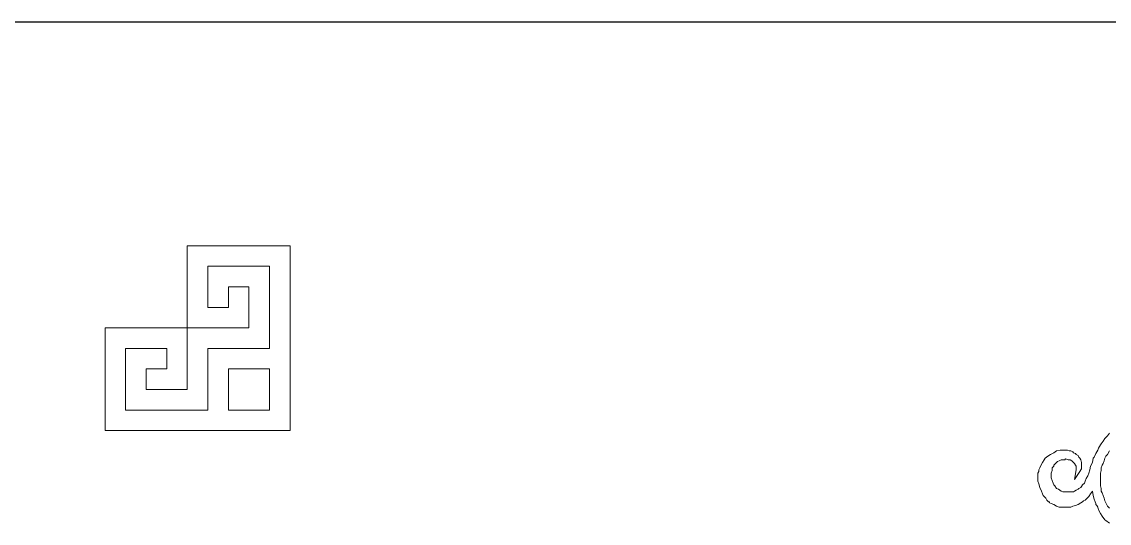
# Model space of a CAD drawing. Extents: x -66030 to 95157, y -13132 to 45879.
# Drawn here: x -25992 to -21238, y 10070 to 12264 of the extents above; entities that cross this region are included whole.
import ezdxf

# ---------------------------------------------------------------- set-up
doc = ezdxf.new("R2010")
doc.units = 0
doc.header["$LTSCALE"] = 100
doc.header["$MEASUREMENT"] = 0
doc.layers.get('0').update_dxf_attribs({"linetype": 'CONTINUOUS'})
doc.layers.add('3', color=11, linetype='CONTINUOUS')

msp = doc.modelspace()

# ---------------------------------------------------------------- linework, layer by layer
at = {"lineweight": 0}
for points in [[(-25268.5, 11194.3), (-25268.5, 11014.6), (-25268.5, 10924.8), (-25358.3, 10924.8), (-25538, 10924.8), (-25627.8, 10924.8), (-25627.8, 10834.9), (-25627.8, 10565.4), (-25627.8, 10475.6), (-25538, 10475.6), (-25178.6, 10475.6), (-25088.8, 10475.6), (-24909.1, 10475.6), (-24819.3, 10475.6), (-24819.3, 10565.4), (-24819.3, 10745.1), (-24819.3, 10834.9), (-24819.3, 11194.3), (-24819.3, 11284.1), (-24909.1, 11284.1), (-25178.6, 11284.1), (-25268.5, 11284.1), (-25268.5, 11194.3)], [(-24999, 11104.4), (-25088.8, 11104.4), (-25088.8, 11014.6), (-25178.6, 11014.6), (-25178.6, 11194.3), (-24909.1, 11194.3), (-24909.1, 10834.9), (-25088.8, 10834.9), (-25178.6, 10834.9), (-25178.6, 10745.1), (-25178.6, 10565.4), (-25538, 10565.4), (-25538, 10834.9), (-25358.3, 10834.9), (-25358.3, 10745.1), (-25448.1, 10745.1), (-25448.1, 10655.3), (-25358.3, 10655.3), (-25268.5, 10655.3), (-25268.5, 10745.1), (-25268.5, 10834.9), (-25268.5, 10924.8), (-25178.6, 10924.8), (-24999, 10924.8), (-24999, 11014.6), (-24999, 11104.4)], [(-24909.1, 10565.4), (-25088.8, 10565.4), (-25088.8, 10745.1), (-24909.1, 10745.1), (-24909.1, 10565.4)]]:
    msp.add_lwpolyline(points, close=True, dxfattribs=at)
for points in [[(-21237.6, 10464.8), (-21245.4, 10453.1), (-21257.1, 10441.3), (-21264.9, 10429.6), (-21272.7, 10417.9), (-21276.6, 10414), (-21280.5, 10406.2), (-21284.4, 10398.4), (-21288.4, 10390.6), (-21296.2, 10374.9), (-21304, 10359.3), (-21304, 10359.3), (-21307.9, 10355.4), (-21311.8, 10335.9), (-21319.6, 10320.3), (-21323.5, 10304.6), (-21327.4, 10289), (-21331.3, 10277.3), (-21339.1, 10265.6), (-21343, 10253.8), (-21346.9, 10246), (-21354.8, 10238.2), (-21358.7, 10230.4), (-21362.6, 10226.5), (-21370.4, 10222.6), (-21374.3, 10218.7), (-21382.1, 10214.8), (-21389.9, 10210.9), (-21393.8, 10207), (-21401.6, 10207), (-21409.4, 10207), (-21417.2, 10207), (-21425.1, 10207), (-21432.9, 10207), (-21440.7, 10207), (-21448.5, 10210.9), (-21460.2, 10218.7), (-21468, 10222.6), (-21475.8, 10234.3), (-21479.7, 10238.2), (-21483.6, 10246), (-21487.6, 10257.8), (-21491.5, 10269.5), (-21491.5, 10281.2), (-21491.5, 10289), (-21487.6, 10300.7), (-21487.6, 10312.4), (-21479.7, 10320.3), (-21479.7, 10324.2), (-21475.8, 10328.1), (-21468, 10335.9), (-21464.1, 10339.8), (-21456.3, 10343.7), (-21448.5, 10347.6), (-21436.8, 10347.6), (-21432.9, 10347.6), (-21429, 10351.5), (-21417.2, 10347.6), (-21409.4, 10347.6), (-21401.6, 10343.7), (-21393.8, 10335.9), (-21389.9, 10332), (-21386, 10324.2), (-21382.1, 10320.3), (-21382.1, 10312.4), (-21382.1, 10308.5), (-21382.1, 10304.6), (-21389.9, 10261.7), (-21366.5, 10296.8), (-21362.6, 10304.6), (-21358.7, 10308.5), (-21358.7, 10312.4), (-21358.7, 10316.3), (-21358.7, 10320.3), (-21358.7, 10324.2), (-21358.7, 10332), (-21358.7, 10335.9), (-21362.6, 10347.6), (-21366.5, 10355.4), (-21370.4, 10359.3), (-21374.3, 10367.1), (-21382.1, 10371), (-21386, 10374.9), (-21393.8, 10378.8), (-21397.7, 10382.7), (-21405.5, 10386.7), (-21413.3, 10386.7), (-21421.2, 10390.6), (-21425.1, 10390.6), (-21432.9, 10390.6), (-21440.7, 10390.6), (-21452.4, 10390.6), (-21468, 10386.7), (-21479.7, 10378.8), (-21495.4, 10371), (-21507.1, 10363.2), (-21518.8, 10355.4), (-21522.7, 10347.6), (-21530.5, 10335.9), (-21538.3, 10320.3), (-21542.2, 10312.4), (-21546.1, 10304.6), (-21546.1, 10296.8), (-21550.1, 10289), (-21550.1, 10281.2), (-21550.1, 10269.5), (-21550.1, 10257.8), (-21550.1, 10253.8), (-21550.1, 10253.8), (-21546.1, 10242.1), (-21542.2, 10226.5), (-21534.4, 10210.9), (-21530.5, 10199.2), (-21526.6, 10191.4), (-21522.7, 10187.4), (-21518.8, 10183.5), (-21514.9, 10179.6), (-21511, 10171.8), (-21503.2, 10164), (-21499.3, 10164), (-21499.3, 10160.1), (-21491.5, 10156.2), (-21479.7, 10152.3), (-21468, 10144.5), (-21456.3, 10140.6), (-21452.4, 10140.6), (-21444.6, 10140.6), (-21429, 10140.6), (-21417.2, 10140.6), (-21409.4, 10140.6), (-21405.5, 10140.6), (-21397.7, 10144.5), (-21386, 10148.4), (-21374.3, 10152.3), (-21362.6, 10160.1), (-21354.8, 10164), (-21350.8, 10167.9), (-21343, 10171.8), (-21335.2, 10179.6), (-21331.3, 10183.5), (-21327.4, 10187.4), (-21319.6, 10199.2), (-21311.8, 10210.9), (-21307.9, 10191.4), (-21304, 10175.7), (-21300.1, 10164), (-21296.2, 10156.2), (-21296.2, 10152.3), (-21292.3, 10148.4), (-21288.4, 10140.6), (-21284.4, 10128.9), (-21276.6, 10113.2), (-21268.8, 10101.5), (-21257.1, 10085.9), (-21253.2, 10082), (-21237.6, 10070.3)], [(-21237.6, 10136.7), (-21245.4, 10144.5), (-21253.2, 10160.1), (-21257.1, 10167.9), (-21261, 10179.6), (-21264.9, 10191.4), (-21268.8, 10203.1), (-21272.7, 10210.9), (-21272.7, 10222.6), (-21276.6, 10234.3), (-21276.6, 10246), (-21276.6, 10257.8), (-21276.6, 10269.5), (-21276.6, 10281.2), (-21276.6, 10289), (-21272.7, 10300.7), (-21272.7, 10312.4), (-21268.8, 10324.2), (-21264.9, 10332), (-21261, 10343.7), (-21257.1, 10355.4), (-21253.2, 10363.2), (-21245.4, 10371), (-21237.6, 10386.7)]]:
    msp.add_lwpolyline(points, dxfattribs=at)
at = {"layer": '3', "color": 2}
msp.add_line((-66030.3, 12263.7), (95136.1, 12263.7), dxfattribs=at)

doc.saveas('drawing.dxf')
